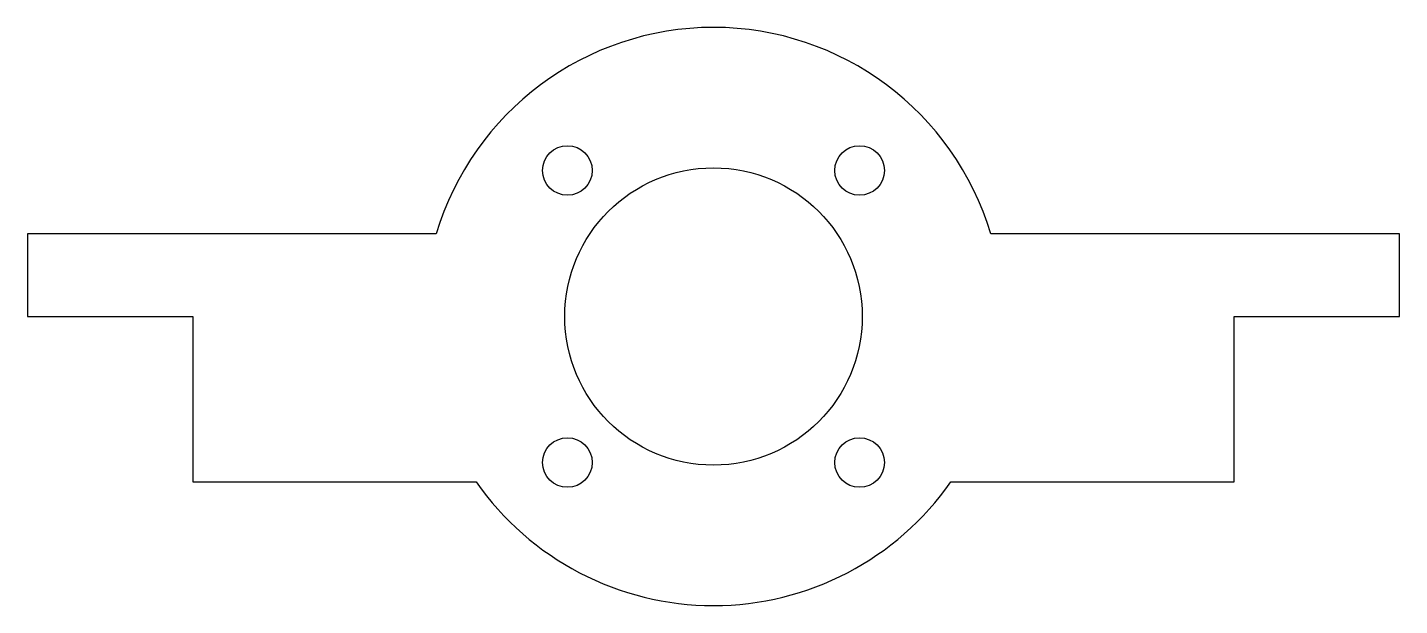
# Model space of a CAD drawing. Header units: millimetres. Extents: x -41.5 to 41.5, y -17.5 to 17.5.
import ezdxf

# ---------------------------------------------------------------- set-up
doc = ezdxf.new("R2010")
doc.units = ezdxf.units.MM

msp = doc.modelspace()

# ---------------------------------------------------------------- linework, layer by layer
at = {"color": 7, "linetype": 'Continuous', "lineweight": 25}
for p, q in [((-41.5, 5), (-41.5, 0)), ((-16.771, 5), (-41.5, 5)), ((41.5, 5), (16.771, 5)), ((41.5, 0), (41.5, 5)), ((-41.5, 0), (-31.5, 0)), ((-31.5, 0), (-31.5, -10)), ((31.5, 0), (41.5, 0)), ((31.5, -10), (31.5, 0)), ((-31.5, -10), (-14.361, -10)), ((14.361, -10), (31.5, -10))]:
    msp.add_line(p, q, dxfattribs=at)
for centre, radius in [((-8.839, 8.839), 1.5), ((8.839, 8.839), 1.5), ((0, 0), 9), ((-8.839, -8.839), 1.5), ((8.839, -8.839), 1.5)]:
    msp.add_circle(centre, radius, dxfattribs=at)
for start, end in [(16.60155, 163.39845), (214.8499, 325.1501)]:
    msp.add_arc((0, 0), 17.5, start, end, dxfattribs=at)

doc.saveas('drawing.dxf')
